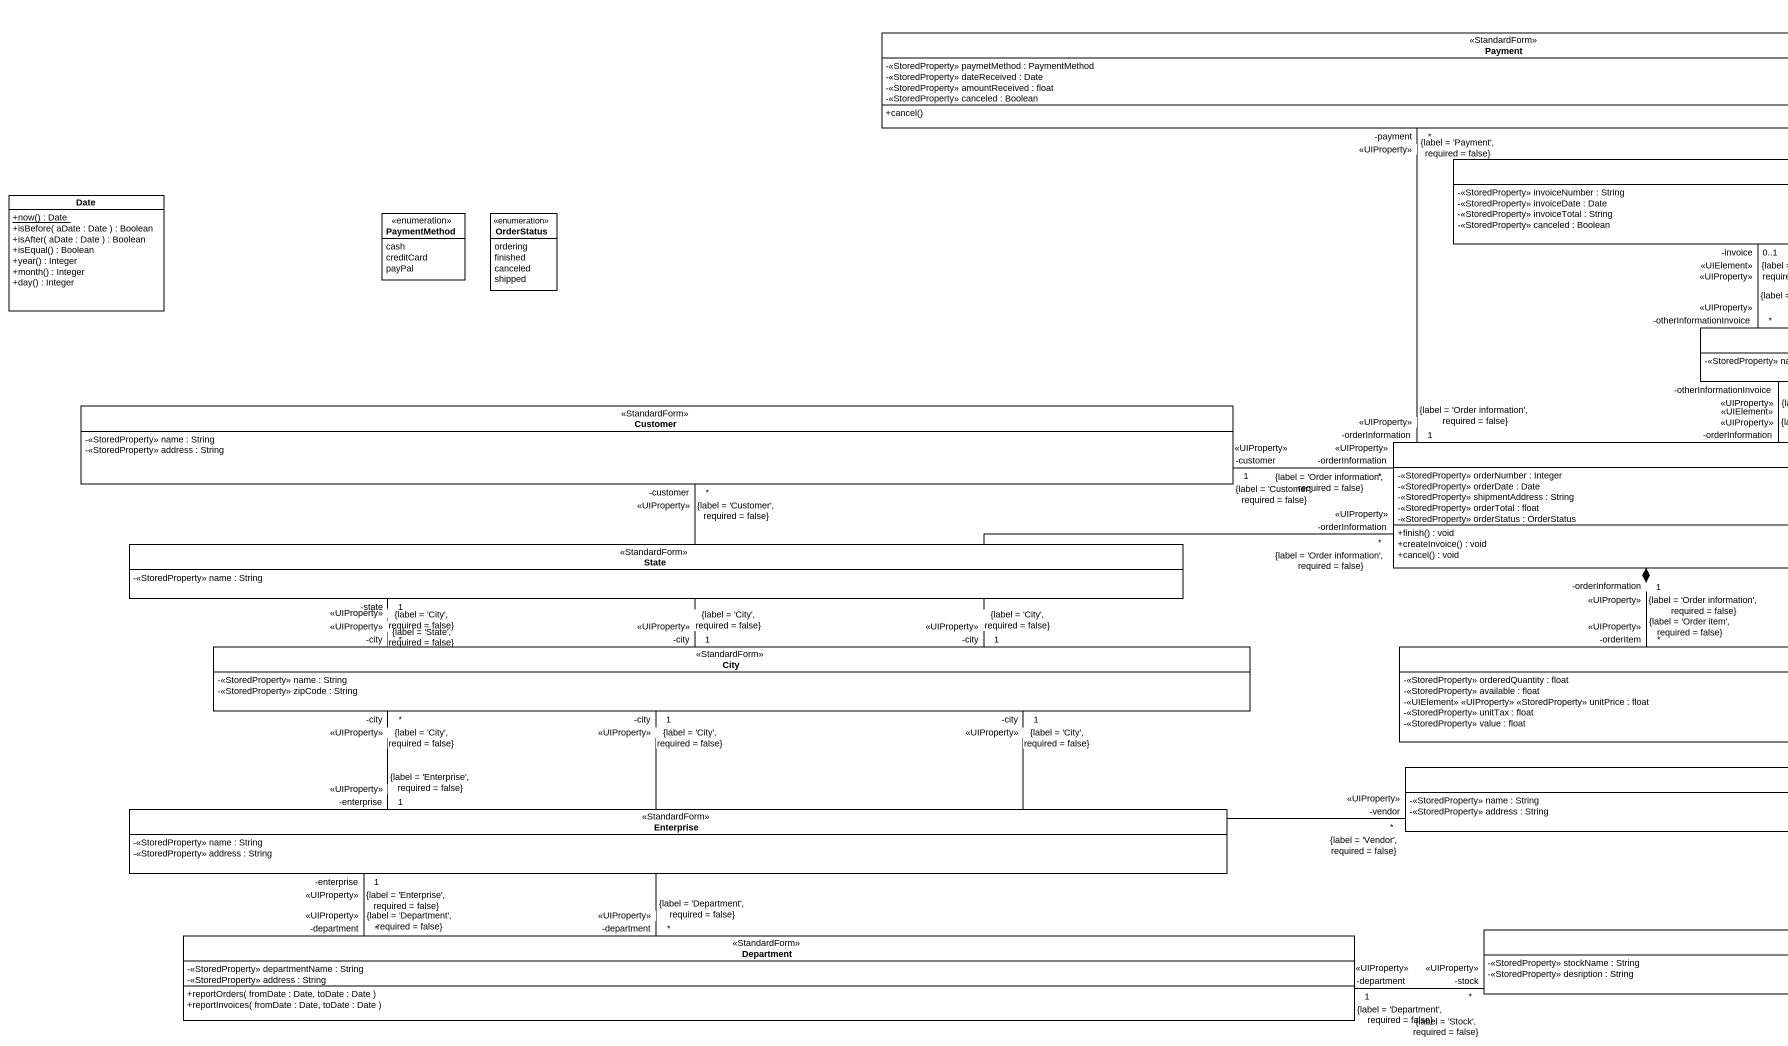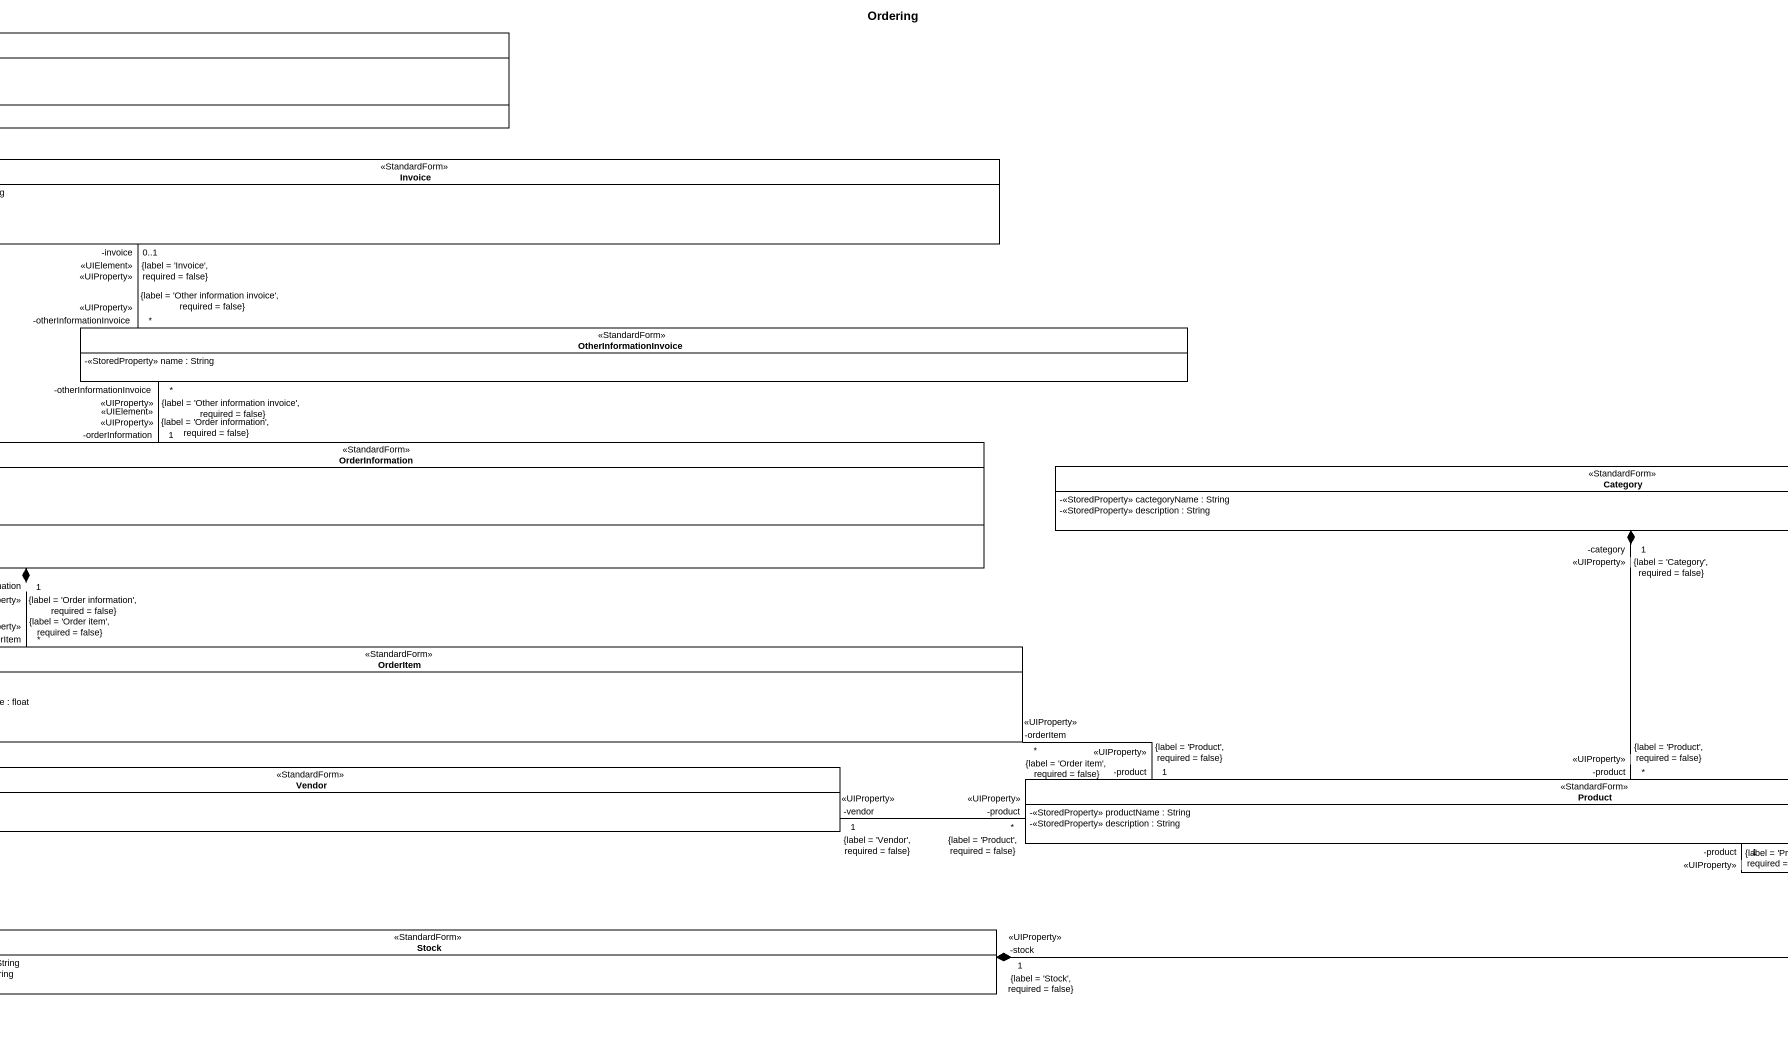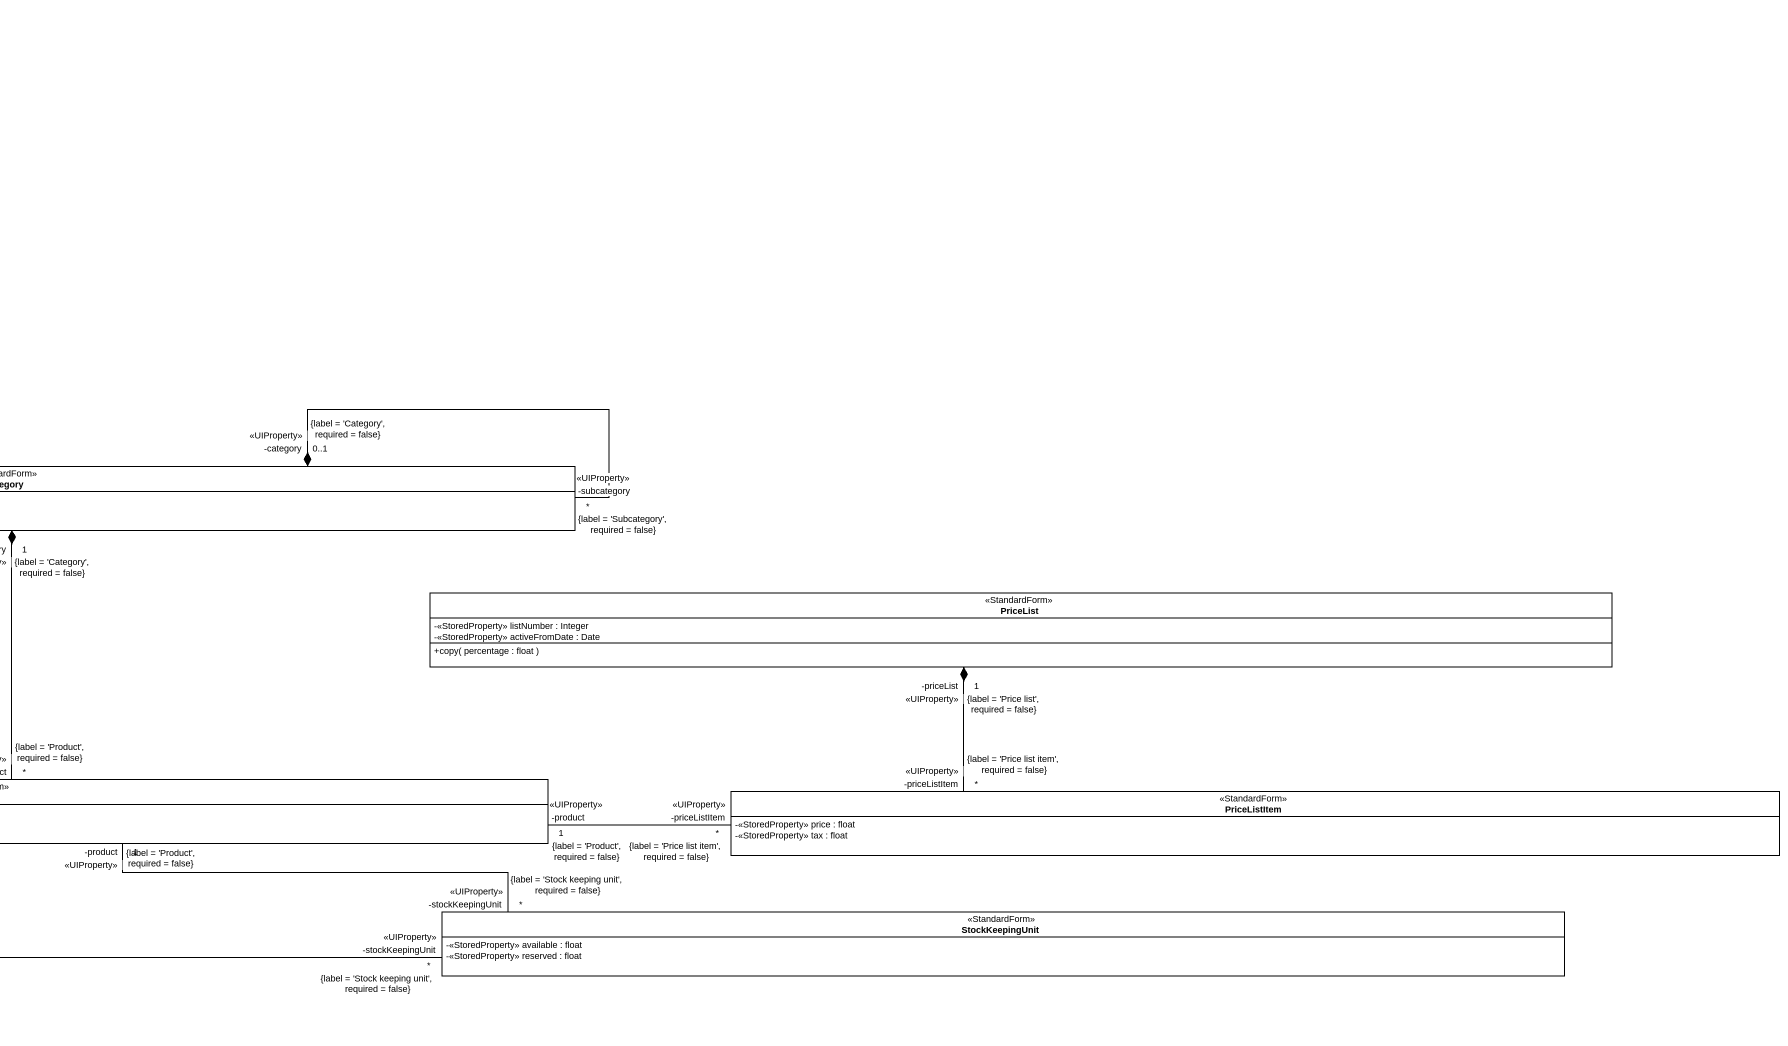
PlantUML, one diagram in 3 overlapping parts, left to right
@startuml
title Ordering
hide circle
hide empty members
skinparam classAttributeIconSize 0
class Payment <<StandardForm>> {
  -<<StoredProperty>> paymetMethod : PaymentMethod
  -<<StoredProperty>> dateReceived : Date
  -<<StoredProperty>> amountReceived : float
  -<<StoredProperty>> canceled : Boolean
  +cancel()
}
class Invoice <<StandardForm>> {
  -<<StoredProperty>> invoiceNumber : String
  -<<StoredProperty>> invoiceDate : Date
  -<<StoredProperty>> invoiceTotal : String
  -<<StoredProperty>> canceled : Boolean
}
class Date {
  {static} +now() : Date
  +isBefore( aDate : Date ) : Boolean
  +isAfter( aDate : Date ) : Boolean
  +isEqual() : Boolean
  +year() : Integer
  +month() : Integer
  +day() : Integer
}
enum PaymentMethod {
  cash
  creditCard
  payPal
}
enum OrderStatus {
  ordering
  finished
  canceled
  shipped
}
class OtherInformationInvoice <<StandardForm>> {
  -<<StoredProperty>> name : String
}
class Customer <<StandardForm>> {
  -<<StoredProperty>> name : String
  -<<StoredProperty>> address : String
}
class OrderInformation <<StandardForm>> {
  -<<StoredProperty>> orderNumber : Integer
  -<<StoredProperty>> orderDate : Date
  -<<StoredProperty>> shipmentAddress : String
  -<<StoredProperty>> orderTotal : float
  -<<StoredProperty>> orderStatus : OrderStatus
  +finish() : void
  +createInvoice() : void
  +cancel() : void
}
class Category <<StandardForm>> {
  -<<StoredProperty>> cactegoryName : String
  -<<StoredProperty>> description : String
}
class "State" as State_ <<StandardForm>> {
  -<<StoredProperty>> name : String
}
class PriceList <<StandardForm>> {
  -<<StoredProperty>> listNumber : Integer
  -<<StoredProperty>> activeFromDate : Date
  +copy( percentage : float )
}
class City <<StandardForm>> {
  -<<StoredProperty>> name : String
  -<<StoredProperty>> zipCode : String
}
class OrderItem <<StandardForm>> {
  -<<StoredProperty>> orderedQuantity : float
  -<<StoredProperty>> available : float
  -<<UIElement>> <<UIProperty>> <<StoredProperty>> unitPrice : float
  -<<StoredProperty>> unitTax : float
  -<<StoredProperty>> value : float
}
class Vendor <<StandardForm>> {
  -<<StoredProperty>> name : String
  -<<StoredProperty>> address : String
}
class Product <<StandardForm>> {
  -<<StoredProperty>> productName : String
  -<<StoredProperty>> description : String
}
class Enterprise <<StandardForm>> {
  -<<StoredProperty>> name : String
  -<<StoredProperty>> address : String
}
class PriceListItem <<StandardForm>> {
  -<<StoredProperty>> price : float
  -<<StoredProperty>> tax : float
}
class Stock <<StandardForm>> {
  -<<StoredProperty>> stockName : String
  -<<StoredProperty>> desription : String
}
class StockKeepingUnit <<StandardForm>> {
  -<<StoredProperty>> available : float
  -<<StoredProperty>> reserved : float
}
class Department <<StandardForm>> {
  -<<StoredProperty>> departmentName : String
  -<<StoredProperty>> address : String
  +reportOrders( fromDate : Date, toDate : Date )
  +reportInvoices( fromDate : Date, toDate : Date )
}
Invoice "-invoice\n0..1\n<<UIElement>> <<UIProperty>>\n{label = 'Invoice', required = false}" -- "-otherInformationInvoice\n*\n<<UIProperty>>\n{label = 'Other information invoice', required = false}" OtherInformationInvoice
OtherInformationInvoice "-otherInformationInvoice\n*\n<<UIProperty>>\n{label = 'Other information invoice', required = false}" -left- "-orderInformation\n1\n<<UIElement>> <<UIProperty>>\n{label = 'Order information', required = false}" OrderInformation
Customer "1\n-customer\n<<UIProperty>>\n{label = 'Customer', required = false}" -right- "*\n-orderInformation\n<<UIProperty>>\n{label = 'Order information', required = false}" OrderInformation
Customer "-customer\n*\n<<UIProperty>>\n{label = 'Customer', required = false}" -- "-city\n1\n<<UIProperty>>\n{label = 'City', required = false}" City
OrderInformation "1\n-orderInformation\n<<UIProperty>>\n{label = 'Order information', required = false}" -up- "*\n-payment\n<<UIProperty>>\n{label = 'Payment', required = false}" Payment
OrderInformation "-orderInformation\n*\n<<UIProperty>>\n{label = 'Order information', required = false}" -left- "-city\n1\n<<UIProperty>>\n{label = 'City', required = false}" City
OrderInformation "1\n-orderInformation\n<<UIProperty>>\n{label = 'Order information', required = false}" *-- "*\n-orderItem\n<<UIProperty>>\n{label = 'Order item', required = false}" OrderItem
Category "0..1\n-category\n<<UIProperty>>\n{label = 'Category', required = false}" *-- "*\n-subcategory\n<<UIProperty>>\n{label = 'Subcategory', required = false}" Category
City "*\n-city\n<<UIProperty>>\n{label = 'City', required = false}" -up- "1\n-state\n<<UIProperty>>\n{label = 'State', required = false}" State_
OrderItem "*\n-orderItem\n<<UIProperty>>\n{label = 'Order item', required = false}" -right- "1\n-product\n<<UIProperty>>\n{label = 'Product', required = false}" Product
Vendor "*\n-vendor\n<<UIProperty>>\n{label = 'Vendor', required = false}" -left- "1\n-city\n<<UIProperty>>\n{label = 'City', required = false}" City
Product "*\n-product\n<<UIProperty>>\n{label = 'Product', required = false}" -up-* "1\n-category\n<<UIProperty>>\n{label = 'Category', required = false}" Category
Product "*\n-product\n<<UIProperty>>\n{label = 'Product', required = false}" -left- "1\n-vendor\n<<UIProperty>>\n{label = 'Vendor', required = false}" Vendor
Product "1\n-product\n<<UIProperty>>\n{label = 'Product', required = false}" -right- "*\n-priceListItem\n<<UIProperty>>\n{label = 'Price list item', required = false}" PriceListItem
Enterprise "1\n-enterprise\n<<UIProperty>>\n{label = 'Enterprise', required = false}" -up- "*\n-city\n<<UIProperty>>\n{label = 'City', required = false}" City
Enterprise "1\n-enterprise\n<<UIProperty>>\n{label = 'Enterprise', required = false}" -- "*\n-department\n<<UIProperty>>\n{label = 'Department', required = false}" Department
PriceListItem "*\n-priceListItem\n<<UIProperty>>\n{label = 'Price list item', required = false}" -up-* "1\n-priceList\n<<UIProperty>>\n{label = 'Price list', required = false}" PriceList
Stock "1\n-stock\n<<UIProperty>>\n{label = 'Stock', required = false}" *-right- "*\n-stockKeepingUnit\n<<UIProperty>>\n{label = 'Stock keeping unit', required = false}" StockKeepingUnit
StockKeepingUnit "*\n-stockKeepingUnit\n<<UIProperty>>\n{label = 'Stock keeping unit', required = false}" -left- "1\n-product\n<<UIProperty>>\n{label = 'Product', required = false}" Product
Department "-department\n<<UIProperty>>\n{label = 'Department', required = false}\n*" -up- "-city\n<<UIProperty>>\n{label = 'City', required = false}\n1" City
Department "-department\n1\n<<UIProperty>>\n{label = 'Department', required = false}" -right- "-stock\n*\n<<UIProperty>>\n{label = 'Stock', required = false}" Stock
@enduml
